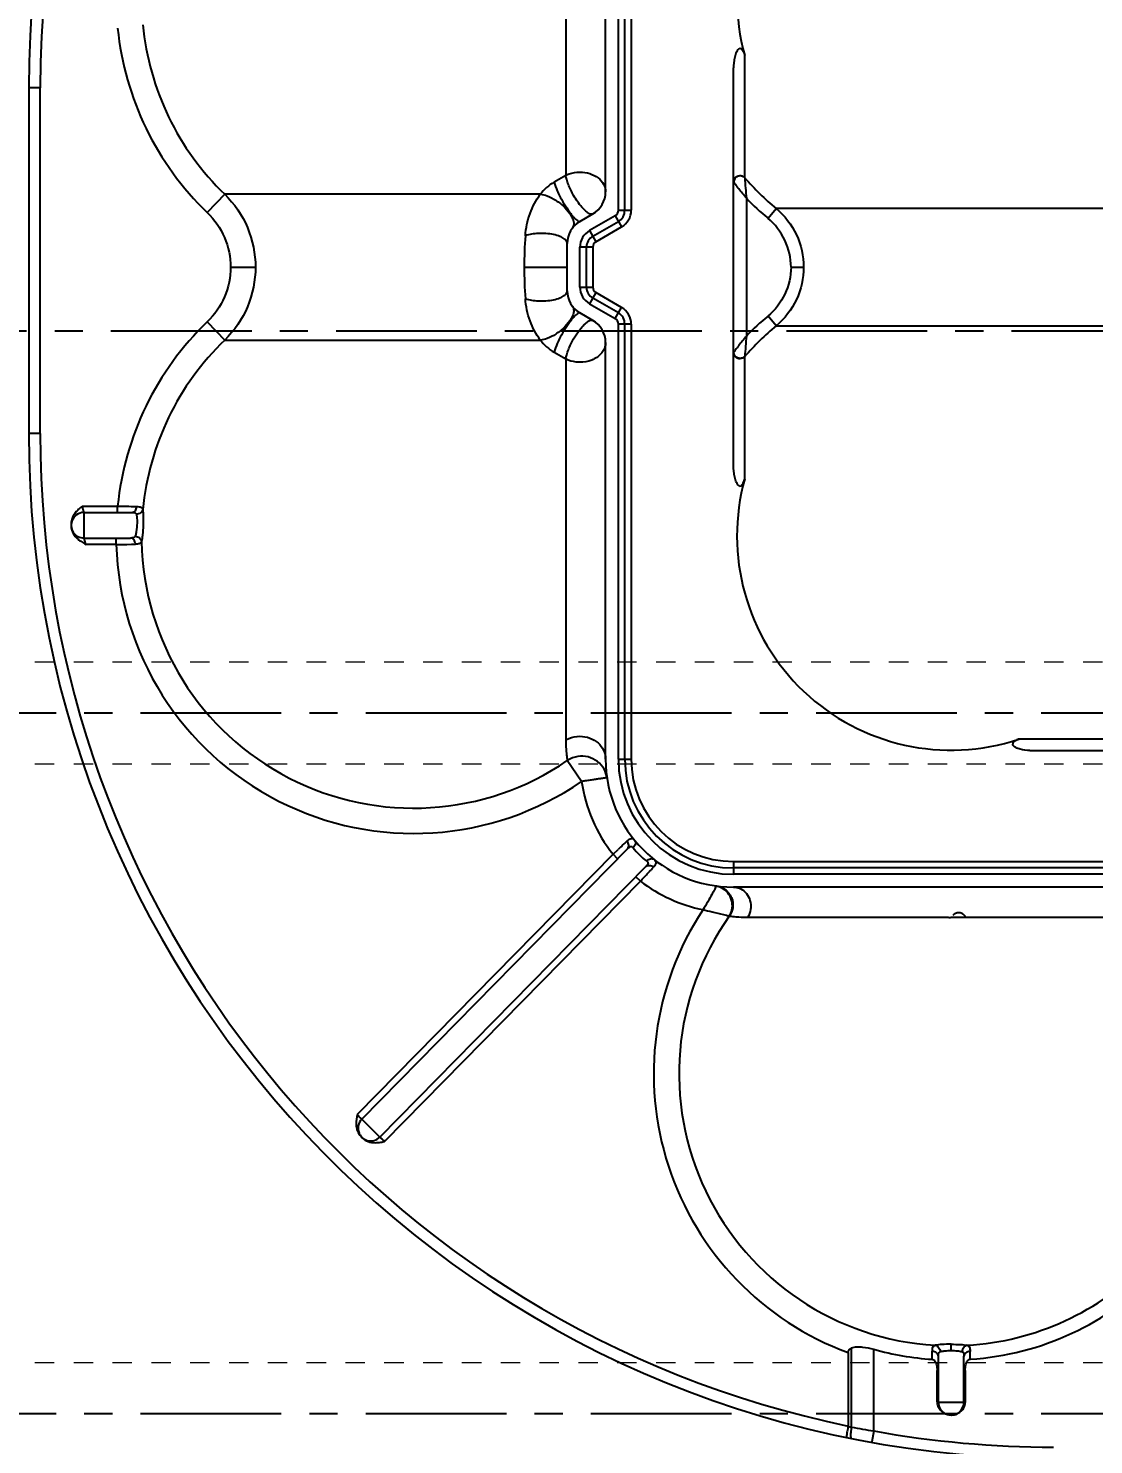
# Model space of a CAD drawing. Header units: millimetres. Extents: x 2667 to 4588, y -8940 to -2822.
# Drawn here: x 3362.9 to 3446.5, y -6329.1 to -6217.9 of the extents above; entities that cross this region are included whole.
import ezdxf

# ---------------------------------------------------------------- set-up
doc = ezdxf.new("R2010")
doc.units = ezdxf.units.MM
doc.header["$LTSCALE"] = 16.335
doc.header["$PDMODE"] = 3
doc.header["$PDSIZE"] = 8
doc.linetypes.add('CENTER', pattern=[0.6, 0.375, -0.075, 0.075, -0.075])
doc.linetypes.add('HIDDEN', pattern=[0.2, 0.1, -0.1])
doc.layers.get('0').update_dxf_attribs({"linetype": 'CONTINUOUS'})
doc.layers.get('Defpoints').update_dxf_attribs({"linetype": 'CONTINUOUS'})
doc.layers.add('cool', color=153, linetype='HIDDEN', lineweight=9)
doc.layers.add('dim', color=82, linetype='CONTINUOUS', lineweight=9)
doc.layers.add('DEFAULT_2', color=8, linetype='HIDDEN')
doc.styles.get("Standard").update_dxf_attribs({"font": 'txt', "width": 0.85})
doc.dimstyles.new('mold', dxfattribs={"dimtxt": 10, "dimasz": 5, "dimexe": 0, "dimexo": 0, "dimgap": 0, "dimtad": 1, "dimzin": 1, "dimdsep": 46, "dimtxsty": 'Standard', "dimcen": 0, "dimclrd": 4, "dimclre": 4, "dimclrt": 6, "dimazin": 0, "dimtfac": 1, "dimtofl": 0, "dimtmove": 0, "dimatfit": 3, "dimfxl": 0, "dimarcsym": 0})

# ---------------------------------------------------------------- blocks, each defined once
blk = doc.blocks.new('02')
at = {"color": 1, "linetype": 'CENTER', "ltscale": 1.803734}
blk.add_line((2807.47, 2890.51), (3167.47, 2890.51), dxfattribs=at)
at = {"layer": 'cool', "ltscale": 0.932966}
for p, q in [((2818.68, 2894.51), (3156.26, 2894.51)), ((2818.68, 2886.51), (3156.26, 2886.51))]:
    blk.add_line(p, q, dxfattribs=at)
blk = doc.blocks.new('*D399')
at = {"layer": 'Defpoints', "color": 0}
for p in [(3314.63, -6241.68), (3328.99, -6241.68), (3498.67, -6241.68)]:
    blk.add_point(p, dxfattribs=at)
at = {"layer": 'dim', "color": 4, "lineweight": -2}
blk.add_line((3328.99, -6241.68), (3301.88, -6241.68), dxfattribs=at)
at = {"layer": 'dim', "color": 6, "insert": (3308.25, -6238.68), "char_height": 6, "attachment_point": 5}
blk.add_mtext('0.00', dxfattribs=at)
blk = doc.blocks.new('*D401')
at = {"layer": 'Defpoints', "color": 0}
for p in [(3314.63, -6211.68), (3335.19, -6211.68), (3498.67, -6241.68)]:
    blk.add_point(p, dxfattribs=at)
at = {"layer": 'dim', "color": 4, "lineweight": -2}
blk.add_line((3335.19, -6211.68), (3296.78, -6211.68), dxfattribs=at)
at = {"layer": 'dim', "color": 6, "insert": (3305.7, -6208.68), "char_height": 6, "attachment_point": 5}
blk.add_mtext('30.00', dxfattribs=at)
blk = doc.blocks.new('*D402')
at = {"layer": 'Defpoints', "color": 0}
for p in [(3314.63, -6159.68), (3323.29, -6159.68), (3498.67, -6241.68)]:
    blk.add_point(p, dxfattribs=at)
at = {"layer": 'dim', "color": 4, "lineweight": -2}
blk.add_line((3323.29, -6159.68), (3295.93, -6159.68), dxfattribs=at)
at = {"layer": 'dim', "color": 6, "insert": (3305.28, -6156.68), "char_height": 6, "attachment_point": 5}
blk.add_mtext('82.00', dxfattribs=at)
blk = doc.blocks.new('*D403')
at = {"layer": 'Defpoints', "color": 0}
for p in [(3314.63, -6121.68), (3339.87, -6121.68), (3498.67, -6241.68)]:
    blk.add_point(p, dxfattribs=at)
at = {"layer": 'dim', "color": 4, "lineweight": -2}
blk.add_line((3339.87, -6121.68), (3293.38, -6121.68), dxfattribs=at)
at = {"layer": 'dim', "color": 6, "insert": (3304, -6118.68), "char_height": 6, "attachment_point": 5}
blk.add_mtext('120.00', dxfattribs=at)
blk = doc.blocks.new('*D404')
at = {"layer": 'Defpoints', "color": 0}
for p in [(3498.67, -6241.68), (3314.63, -6271.68), (3336.92, -6271.68)]:
    blk.add_point(p, dxfattribs=at)
at = {"layer": 'dim', "color": 4, "lineweight": -2}
blk.add_line((3336.92, -6271.68), (3296.78, -6271.68), dxfattribs=at)
at = {"layer": 'dim', "color": 6, "insert": (3305.7, -6268.68), "char_height": 6, "attachment_point": 5}
blk.add_mtext('30.00', dxfattribs=at)
blk = doc.blocks.new('*D405')
at = {"layer": 'Defpoints', "color": 0}
for p in [(3498.67, -6241.68), (3314.63, -6326.68), (3321.98, -6326.68)]:
    blk.add_point(p, dxfattribs=at)
at = {"layer": 'dim', "color": 4, "lineweight": -2}
blk.add_line((3321.98, -6326.68), (3295.93, -6326.68), dxfattribs=at)
at = {"layer": 'dim', "color": 6, "insert": (3305.28, -6323.68), "char_height": 6, "attachment_point": 5}
blk.add_mtext('85.00', dxfattribs=at)
blk = doc.blocks.new('*D406')
at = {"layer": 'Defpoints', "color": 0}
for p in [(3498.67, -6241.68), (3314.63, -6361.68), (3339.87, -6361.68)]:
    blk.add_point(p, dxfattribs=at)
at = {"layer": 'dim', "color": 4, "lineweight": -2}
blk.add_line((3339.87, -6361.68), (3293.38, -6361.68), dxfattribs=at)
at = {"layer": 'dim', "color": 6, "insert": (3304, -6358.68), "char_height": 6, "attachment_point": 5}
blk.add_mtext('120.00', dxfattribs=at)
blk = doc.blocks.new('*D400')
at = {"layer": 'Defpoints', "color": 0}
for p in [(3498.67, -6241.68), (3348.67, -6370.48), (3348.67, -6398.08)]:
    blk.add_point(p, dxfattribs=at)
at = {"layer": 'dim', "color": 4, "lineweight": -2}
blk.add_line((3348.67, -6370.48), (3348.67, -6419.33), dxfattribs=at)
at = {"layer": 'dim', "color": 6, "insert": (3345.67, -6408.71), "char_height": 6, "attachment_point": 5, "rotation": 90}
blk.add_mtext('150.00', dxfattribs=at)
blk = doc.blocks.new('*D407')
at = {"layer": 'Defpoints', "color": 0}
for p in [(3348.67, -6089.31), (3348.67, -6112.88), (3498.67, -6241.68)]:
    blk.add_point(p, dxfattribs=at)
at = {"layer": 'dim', "color": 4, "lineweight": -2}
blk.add_line((3348.67, -6112.88), (3348.67, -6068.06), dxfattribs=at)
at = {"layer": 'dim', "color": 6, "insert": (3345.67, -6078.68), "char_height": 6, "attachment_point": 5, "rotation": 90}
blk.add_mtext('150.00', dxfattribs=at)

msp = doc.modelspace()

# ---------------------------------------------------------------- linework, layer by layer
at = {"color": 7, "linetype": 'Continuous'}
for p, q in [((3408.216, -6230.761), (3408.216, -6198.055)), ((3409.221, -6232.212), (3409.221, -6198.055)), ((3409.723, -6232.212), (3409.723, -6198.055)), ((3410.226, -6198.055), (3410.226, -6232.212)), ((3405.094, -6199.546), (3405.094, -6229.468)), ((3419.145, -6229.652), (3419.145, -6220.065)), ((3418.266, -6252.324), (3418.266, -6221.031)), ((3362.921, -6222.607), (3362.921, -6249.742)), ((3363.821, -6222.607), (3362.921, -6222.607)), ((3363.821, -6249.742), (3363.821, -6222.607)), ((3405.094, -6229.468), (3404.174, -6229.999)), ((3378.311, -6230.954), (3376.931, -6232.385)), ((3403.089, -6230.954), (3378.311, -6230.954)), ((3419.271, -6231.271), (3419.271, -6242.084)), ((3406.206, -6233.082), (3407.211, -6232.502)), ((3408.97, -6232.647), (3406.96, -6233.807)), ((3408.97, -6232.647), (3409.472, -6233.517)), ((3409.221, -6232.212), (3410.226, -6232.212)), ((3420.969, -6232.84), (3421.608, -6232.073)), ((3449.093, -6232.073), (3421.608, -6232.073)), ((3407.211, -6234.243), (3409.221, -6233.082)), ((3407.462, -6234.678), (3409.472, -6233.517)), ((3405.201, -6238.532), (3405.201, -6234.823)), ((3406.96, -6233.807), (3407.462, -6234.678)), ((3406.206, -6238.242), (3406.206, -6235.113)), ((3407.211, -6235.113), (3406.206, -6235.113)), ((3406.708, -6238.242), (3406.708, -6235.113)), ((3407.211, -6235.113), (3407.211, -6238.242)), ((3378.773, -6236.677), (3380.726, -6236.677)), ((3401.825, -6236.677), (3405.201, -6236.677)), ((3422.78, -6236.677), (3423.766, -6236.677)), ((3406.206, -6238.242), (3407.211, -6238.242)), ((3407.462, -6238.677), (3406.96, -6239.547)), ((3409.221, -6240.273), (3407.211, -6239.112)), ((3409.472, -6239.837), (3407.462, -6238.677)), ((3407.211, -6240.853), (3406.206, -6240.273)), ((3406.96, -6239.547), (3408.97, -6240.708)), ((3408.97, -6240.708), (3409.472, -6239.837)), ((3376.931, -6240.97), (3378.311, -6242.401)), ((3409.221, -6275.299), (3409.221, -6241.143)), ((3410.226, -6241.143), (3409.221, -6241.143)), ((3409.723, -6275.299), (3409.723, -6241.143)), ((3410.226, -6241.143), (3410.226, -6275.299)), ((3421.608, -6241.282), (3420.969, -6240.515)), ((3421.608, -6241.282), (3449.093, -6241.282)), ((3378.311, -6242.401), (3403.089, -6242.401)), ((3408.216, -6275.299), (3408.216, -6242.593)), ((3404.174, -6243.355), (3405.094, -6243.886)), ((3419.145, -6253.29), (3419.145, -6243.703)), ((3405.094, -6243.886), (3405.094, -6273.809)), ((3363.821, -6249.742), (3362.921, -6249.742)), ((3367.135, -6255.43), (3369.905, -6255.43)), ((3367.262, -6255.932), (3367.262, -6257.942)), ((3367.262, -6255.932), (3371.035, -6255.932)), ((3369.905, -6255.932), (3369.905, -6255.43)), ((3370.977, -6255.458), (3371.054, -6255.46)), ((3371.054, -6255.46), (3371.408, -6255.469)), ((3366.261, -6257.069), (3366.267, -6257.12)), ((3367.262, -6257.942), (3370.921, -6257.942)), ((3369.796, -6258.445), (3369.796, -6257.942)), ((3369.796, -6258.445), (3367.42, -6258.445)), ((3369.796, -6258.445), (3369.997, -6258.443)), ((3369.997, -6258.443), (3370.157, -6258.442)), ((3370.157, -6258.442), (3370.235, -6258.442)), ((3370.235, -6258.442), (3370.629, -6258.439)), ((3370.629, -6258.439), (3370.987, -6258.436)), ((3370.987, -6258.436), (3371.295, -6258.434)), ((3449.708, -6273.742), (3440.65, -6273.742)), ((3441.521, -6274.616), (3471.391, -6274.616)), ((3406.334, -6277.053), (3405.211, -6275.413)), ((3409.221, -6275.299), (3410.226, -6275.299)), ((3389.066, -6303.568), (3409.955, -6282.319)), ((3408.802, -6282.775), (3409.206, -6282.39)), ((3408.803, -6282.775), (3388.718, -6303.205)), ((3390.5, -6304.977), (3411.388, -6283.729)), ((3409.161, -6283.128), (3408.802, -6282.775)), ((3418.266, -6283.339), (3418.266, -6284.344)), ((3418.266, -6283.339), (3451.988, -6283.339)), ((3390.868, -6305.318), (3410.952, -6284.889)), ((3410.952, -6284.889), (3410.594, -6284.537)), ((3451.988, -6283.842), (3418.266, -6283.842)), ((3451.988, -6284.344), (3418.266, -6284.344)), ((3450.537, -6285.349), (3418.266, -6285.349)), ((3419.38, -6287.714), (3434.659, -6287.714)), ((3436.482, -6287.714), (3449.547, -6287.714)), ((3389.066, -6303.568), (3390.5, -6304.977)), ((3427.529, -6327.747), (3427.529, -6321.533)), ((3435.351, -6321.734), (3435.351, -6321.24)), ((3427.257, -6321.899), (3427.257, -6327.659)), ((3429.266, -6328.048), (3429.266, -6321.633)), ((3433.858, -6322.423), (3433.864, -6322.087)), ((3433.864, -6322.087), (3433.869, -6321.798)), ((3434.346, -6325.786), (3434.346, -6322.172)), ((3436.356, -6325.786), (3436.356, -6322.171)), ((3436.838, -6322.087), (3436.833, -6321.798)), ((3436.844, -6322.423), (3436.838, -6322.087)), ((3434.245, -6325.752), (3434.245, -6323.298)), ((3434.346, -6323.298), (3434.245, -6323.298)), ((3436.457, -6323.298), (3436.457, -6325.819)), ((3434.346, -6325.786), (3436.356, -6325.786)), ((3429.266, -6328.048), (3429.112, -6328.901))]:
    msp.add_line(p, q, dxfattribs=at)
at = {"color": 1, "linetype": 'CENTER', "ltscale": 1.803734}
msp.add_line((3298.666, -6241.677), (3698.666, -6241.677), dxfattribs=at)
at = {"color": 7, "linetype": 'Continuous'}
for centre, radius, start, end in [((3442.386, -6222.607), 79.465, 90, 180), ((3442.386, -6222.607), 78.565, 90, 180), ((3435.351, -6215.572), 16.817, 71.63202, 195.49515), ((3393.141, -6215.572), 23.354, 185.78134, 226.0457), ((3393.141, -6215.572), 21.367, 185.6034, 226.04569), ((3406.017, -6233.189), 3.683, 120.01916, 142.64998), ((3435.351, -6215.572), 21.474, 221.01556, 230.20991), ((3477.672, -6226.006), 58.639, 183.57754, 185.15152), ((3406.206, -6230.761), 2.01, 300, 0), ((3435.351, -6215.572), 22.472, 224.31238, 230.20814), ((3408.718, -6232.212), 0.502, 299.99956, 0.0011), ((3408.718, -6232.212), 1.005, 300.00007, 0), ((3408.718, -6232.212), 1.508, 300, 360), ((3407.211, -6234.823), 2.01, 120, 179.99879), ((3434.81, -6236.659), 32.985, 175.73244, 180.03133), ((3407.713, -6235.113), 1.508, 120, 180), ((3407.713, -6235.113), 1.005, 120, 179.99995), ((3407.713, -6235.113), 0.502, 119.99956, 180.00074), ((3434.887, -6236.692), 33.062, 179.97372, 184.2625), ((3407.211, -6238.532), 2.01, 180.00103, 240), ((3407.713, -6238.242), 1.508, 180, 240), ((3407.713, -6238.242), 1.005, 180, 240), ((3407.713, -6238.242), 0.502, 180.00065, 240), ((3408.718, -6241.143), 1.005, 0, 60), ((3408.718, -6241.143), 1.508, 0, 60), ((3393.141, -6257.782), 23.354, 133.9543, 174.21867), ((3406.206, -6242.593), 2.01, 0, 60), ((3408.718, -6241.143), 0.502, 360, 60), ((3435.351, -6257.782), 21.474, 129.79009, 138.98443), ((3435.351, -6257.782), 22.472, 129.79187, 135.68762), ((3393.141, -6257.782), 21.367, 133.95431, 174.39661), ((3406.012, -6240.171), 3.676, 217.32843, 240.00242), ((3477.961, -6247.371), 58.928, 174.85224, 176.41848), ((3443.391, -6249.742), 80.47, 180, 269.08696), ((3443.391, -6249.742), 79.57, 180, 258.3011), ((3435.351, -6257.782), 16.817, 164.50485, 288.36798), ((3367.262, -6256.937), 1.005, 89.99992, 160.70525), ((3443.391, -6249.742), 77.473, 185.33478, 185.42627), ((3367.587, -6256.956), 1.331, 187.07312, 197.13728), ((3367.262, -6256.937), 1.005, 213.338, 270), ((3393.141, -6257.782), 21.367, 181.16543, 304.39661), ((3393.141, -6257.782), 23.354, 181.62545, 304.3966), ((3406.343, -6277.11), 2.04, 98.38916, 123.7103), ((3418.266, -6275.299), 10.05, 180, 270), ((3418.266, -6275.299), 9.045, 180, 270), ((3418.266, -6275.299), 8.543, 180, 270), ((3418.266, -6275.299), 8.04, 180, 270), ((3418.266, -6275.299), 12.06, 188.35989, 218.3072), ((3562.15, -6443.06), 221.826, 133.45573, 133.58877), ((3490.374, -6367.233), 117.415, 133.2695, 133.48033), ((3414.185, -6279.453), 4.73, 216.35394, 225.46587), ((3414.172, -6279.463), 4.713, 225.49452, 234.63986), ((3418.266, -6275.299), 12.06, 232.66927, 258.52049), ((3435.351, -6299.992), 23.354, 146.54673, 249.72121), ((3435.351, -6299.992), 21.367, 144.61994, 266.61821), ((3389.783, -6304.272), 1.005, 135.48853, 202.63984), ((3443.391, -6249.742), 77.473, 225.42393, 225.55313), ((3389.783, -6304.272), 1.005, 254.17993, 315.48853), ((3435.351, -6299.992), 21.367, 273.38187, 316.04569), ((3435.351, -6299.992), 22.48, 273.808, 316.04569), ((3435.351, -6299.992), 22.48, 254.29468, 266.19159), ((3435.351, -6325.786), 1.005, 180, 208.0529), ((3435.351, -6325.786), 1.005, 312.82782, 0), ((3443.391, -6249.742), 77.473, 263.94125, 263.98773), ((3435.386, -6325.741), 1.054, 264.0439, 273.75387), ((3435.384, -6325.705), 1.09, 273.73313, 287.42583), ((3443.227, -6249.742), 79.568, 258.42157, 258.62192), ((3444.691, -6234.073), 95.233, 259.61779, 260.67818), ((3443.391, -6249.742), 79.57, 259.77475, 270.00006)]:
    msp.add_arc(centre, radius, start, end, dxfattribs=at)
for points, knots in [([(3418.768, -6219.49), (3418.7, -6219.49), (3418.578, -6219.599), (3418.455, -6219.844), (3418.351, -6220.188), (3418.282, -6220.606), (3418.266, -6220.889), (3418.266, -6221.031)], [0, 0, 0, 0, 0.1217025, 0.2470513, 0.4978839, 0.7489312, 1, 1, 1, 1]), ([(3418.768, -6219.49), (3418.827, -6219.49), (3418.935, -6219.572), (3419.052, -6219.776), (3419.113, -6219.949), (3419.145, -6220.065)], [0, 0, 0, 0, 0.2452334, 0.4967092, 1, 1, 1, 1]), ([(3405.094, -6229.468), (3405.177, -6229.426), (3405.528, -6229.274), (3405.916, -6229.209), (3406.206, -6229.209)], [0, 0, 0, 0, 0.2435863, 1, 1, 1, 1]), ([(3406.206, -6229.209), (3406.465, -6229.209), (3406.973, -6229.285), (3407.635, -6229.614), (3408.099, -6230.125), (3408.216, -6230.557), (3408.216, -6230.761)], [0, 0, 0, 0, 0.2788341, 0.5417328, 0.7802853, 1, 1, 1, 1]), ([(3404.174, -6229.999), (3404.232, -6230.238), (3404.442, -6230.764), (3404.701, -6231.264), (3404.859, -6231.538)], [0, 0, 0, 0, 0.4360713, 1, 1, 1, 1]), ([(3405.709, -6231.048), (3405.635, -6230.902), (3405.481, -6230.624), (3405.291, -6230.209), (3405.163, -6229.825), (3405.104, -6229.581), (3405.094, -6229.468)], [0, 0, 0, 0, 0.2878956, 0.5599946, 0.8013064, 1, 1, 1, 1]), ([(3418.266, -6229.979), (3418.266, -6229.864), (3418.338, -6229.669), (3418.554, -6229.521), (3418.697, -6229.484), (3418.768, -6229.484)], [0, 0, 0, 0, 0.4479117, 0.7211066, 1, 1, 1, 1]), ([(3419.148, -6229.665), (3419.083, -6229.594), (3418.901, -6229.493), (3418.594, -6229.518), (3418.346, -6229.7), (3418.275, -6229.897), (3418.272, -6229.992)], [0, 0, 0, 0, 0.2469649, 0.5000004, 0.7530359, 1, 1, 1, 1]), ([(3419.271, -6231.271), (3419.168, -6231.143), (3418.964, -6230.894), (3418.724, -6230.582), (3418.542, -6230.35), (3418.427, -6230.2), (3418.34, -6230.081), (3418.288, -6230.018), (3418.272, -6229.992)], [0, 0, 0, 0, 0.3037001, 0.5945197, 0.728078, 0.848381, 0.9443267, 1, 1, 1, 1]), ([(3418.768, -6229.484), (3418.808, -6229.484), (3418.947, -6229.501), (3419.078, -6229.577), (3419.145, -6229.652)], [0, 0, 0, 0, 0.2824623, 1, 1, 1, 1]), ([(3378.311, -6230.954), (3379.065, -6231.692), (3380.296, -6233.486), (3380.725, -6235.621), (3380.726, -6236.677)], [0, 0, 0, 0, 0.4998652, 1, 1, 1, 1]), ([(3401.917, -6234.205), (3401.96, -6233.613), (3402.204, -6232.459), (3402.753, -6231.414), (3403.089, -6230.954)], [0, 0, 0, 0, 0.5102254, 1, 1, 1, 1]), ([(3403.089, -6230.954), (3403.271, -6230.97), (3403.7, -6231.084), (3404.36, -6231.426), (3405.014, -6231.948), (3405.384, -6232.402), (3405.518, -6232.642)], [0, 0, 0, 0, 0.1796457, 0.4316773, 0.7287039, 1, 1, 1, 1]), ([(3404.859, -6231.538), (3404.988, -6231.761), (3405.186, -6232.077), (3405.465, -6232.463), (3405.656, -6232.701), (3405.829, -6232.888), (3405.98, -6233.016), (3406.098, -6233.091), (3406.181, -6233.096), (3406.206, -6233.082)], [0, 0, 0, 0, 0.3657177, 0.5317185, 0.6782905, 0.8003836, 0.8943844, 0.9590929, 1, 1, 1, 1]), ([(3406.946, -6232.48), (3406.845, -6232.433), (3406.633, -6232.272), (3406.193, -6231.811), (3405.897, -6231.372), (3405.709, -6231.048)], [0, 0, 0, 0, 0.1756853, 0.4120279, 1, 1, 1, 1]), ([(3376.931, -6232.385), (3377.503, -6232.937), (3378.442, -6234.278), (3378.773, -6235.884), (3378.773, -6236.677)], [0, 0, 0, 0, 0.5005946, 1, 1, 1, 1]), ([(3405.518, -6232.642), (3405.546, -6232.692), (3405.634, -6232.865), (3405.697, -6233.054), (3405.711, -6233.19)], [0, 0, 0, 0, 0.2929346, 1, 1, 1, 1]), ([(3407.211, -6232.502), (3407.194, -6232.511), (3407.107, -6232.542), (3407.011, -6232.511), (3406.946, -6232.48)], [0, 0, 0, 0, 0.2076002, 1, 1, 1, 1]), ([(3421.608, -6232.073), (3422.273, -6232.63), (3423.377, -6234.051), (3423.766, -6235.809), (3423.766, -6236.677)], [0, 0, 0, 0, 0.4999782, 1, 1, 1, 1]), ([(3405.711, -6233.19), (3405.715, -6233.233), (3405.719, -6233.376), (3405.674, -6233.524), (3405.613, -6233.604)], [0, 0, 0, 0, 0.2996821, 1, 1, 1, 1]), ([(3422.78, -6236.677), (3422.773, -6235.953), (3422.446, -6234.487), (3421.519, -6233.31), (3420.968, -6232.84)], [0, 0, 0, 0, 0.4999332, 1, 1, 1, 1]), ([(3405.201, -6234.823), (3405.201, -6234.761), (3405.153, -6234.609), (3404.944, -6234.412), (3404.594, -6234.237), (3404.109, -6234.096), (3403.531, -6234.026), (3402.784, -6234.017), (3402.238, -6234.1), (3401.917, -6234.205)], [0, 0, 0, 0, 0.0518871, 0.1253289, 0.2339273, 0.3765994, 0.545087, 0.7180314, 1, 1, 1, 1]), ([(3378.773, -6236.677), (3378.773, -6237.472), (3378.441, -6239.077), (3377.503, -6240.418), (3376.931, -6240.97)], [0, 0, 0, 0, 0.4999148, 1, 1, 1, 1]), ([(3380.726, -6236.677), (3380.725, -6237.734), (3380.296, -6239.868), (3379.065, -6241.662), (3378.311, -6242.401)], [0, 0, 0, 0, 0.5001349, 1, 1, 1, 1]), ([(3422.78, -6236.677), (3422.773, -6237.401), (3422.446, -6238.867), (3421.519, -6240.045), (3420.968, -6240.515)], [0, 0, 0, 0, 0.4999328, 1, 1, 1, 1]), ([(3423.766, -6236.677), (3423.766, -6237.545), (3423.377, -6239.303), (3422.273, -6240.724), (3421.608, -6241.282)], [0, 0, 0, 0, 0.5000218, 1, 1, 1, 1]), ([(3401.917, -6239.15), (3402.238, -6239.254), (3402.784, -6239.338), (3403.531, -6239.329), (3404.109, -6239.258), (3404.594, -6239.117), (3404.944, -6238.942), (3405.153, -6238.745), (3405.201, -6238.594), (3405.201, -6238.532)], [0, 0, 0, 0, 0.2819693, 0.4549139, 0.6234014, 0.7660732, 0.8746714, 0.948113, 1, 1, 1, 1]), ([(3403.089, -6242.401), (3402.753, -6241.941), (3402.204, -6240.896), (3401.96, -6239.742), (3401.917, -6239.15)], [0, 0, 0, 0, 0.4897745, 1, 1, 1, 1]), ([(3406.206, -6240.272), (3406.181, -6240.258), (3406.098, -6240.264), (3405.98, -6240.338), (3405.829, -6240.467), (3405.656, -6240.654), (3405.465, -6240.891), (3405.186, -6241.277), (3404.988, -6241.594), (3404.859, -6241.816)], [0, 0, 0, 0, 0.0409071, 0.1056155, 0.1996163, 0.3217093, 0.4682813, 0.6342822, 1, 1, 1, 1]), ([(3405.711, -6240.164), (3405.707, -6240.205), (3405.674, -6240.397), (3405.594, -6240.578), (3405.518, -6240.713)], [0, 0, 0, 0, 0.2087284, 1, 1, 1, 1]), ([(3405.613, -6239.751), (3405.631, -6239.775), (3405.706, -6239.898), (3405.722, -6240.052), (3405.711, -6240.164)], [0, 0, 0, 0, 0.2125002, 1, 1, 1, 1]), ([(3405.518, -6240.713), (3405.384, -6240.953), (3405.014, -6241.406), (3404.36, -6241.929), (3403.7, -6242.271), (3403.271, -6242.384), (3403.089, -6242.401)], [0, 0, 0, 0, 0.2712958, 0.5683226, 0.8203544, 1, 1, 1, 1]), ([(3405.709, -6242.307), (3405.838, -6242.084), (3406.042, -6241.77), (3406.34, -6241.395), (3406.55, -6241.168), (3406.75, -6240.993), (3406.948, -6240.858), (3407.134, -6240.808), (3407.211, -6240.853)], [0, 0, 0, 0, 0.3538433, 0.5153534, 0.6589572, 0.7804184, 0.8771805, 1, 1, 1, 1]), ([(3404.859, -6241.816), (3404.701, -6242.091), (3404.442, -6242.591), (3404.232, -6243.117), (3404.174, -6243.355)], [0, 0, 0, 0, 0.5639286, 1, 1, 1, 1]), ([(3405.094, -6243.886), (3405.107, -6243.774), (3405.162, -6243.529), (3405.347, -6242.992), (3405.551, -6242.582), (3405.709, -6242.307)], [0, 0, 0, 0, 0.1988122, 0.4403316, 1, 1, 1, 1]), ([(3408.216, -6242.593), (3408.216, -6242.708), (3408.193, -6242.863), (3408.143, -6243.008), (3408.129, -6243.045)], [0, 0, 0, 0, 0.7463682, 1, 1, 1, 1]), ([(3419.271, -6242.084), (3419.168, -6242.212), (3418.966, -6242.461), (3418.722, -6242.771), (3418.544, -6243.005), (3418.428, -6243.155), (3418.339, -6243.272), (3418.287, -6243.336), (3418.272, -6243.362)], [0, 0, 0, 0, 0.3036993, 0.5942337, 0.7282705, 0.8483653, 0.9434276, 1, 1, 1, 1]), ([(3407.848, -6243.488), (3407.654, -6243.701), (3407.127, -6244.038), (3406.52, -6244.145), (3406.206, -6244.145)], [0, 0, 0, 0, 0.4788166, 1, 1, 1, 1]), ([(3408.129, -6243.045), (3408.113, -6243.084), (3408.041, -6243.244), (3407.938, -6243.39), (3407.848, -6243.488)], [0, 0, 0, 0, 0.2431354, 1, 1, 1, 1]), ([(3418.768, -6243.87), (3418.649, -6243.87), (3418.452, -6243.796), (3418.296, -6243.584), (3418.266, -6243.444), (3418.266, -6243.375)], [0, 0, 0, 0, 0.4635073, 0.7333566, 1, 1, 1, 1]), ([(3419.148, -6243.69), (3419.083, -6243.76), (3418.901, -6243.862), (3418.594, -6243.836), (3418.346, -6243.654), (3418.276, -6243.458), (3418.272, -6243.362)], [0, 0, 0, 0, 0.2469669, 0.4999617, 0.7529777, 1, 1, 1, 1]), ([(3419.145, -6243.703), (3419.098, -6243.755), (3418.981, -6243.841), (3418.839, -6243.87), (3418.768, -6243.87)], [0, 0, 0, 0, 0.4988441, 1, 1, 1, 1]), ([(3406.206, -6244.145), (3406.108, -6244.145), (3405.726, -6244.124), (3405.347, -6244.016), (3405.094, -6243.886)], [0, 0, 0, 0, 0.2561418, 1, 1, 1, 1]), ([(3418.768, -6253.864), (3418.7, -6253.864), (3418.578, -6253.755), (3418.455, -6253.511), (3418.351, -6253.167), (3418.282, -6252.749), (3418.266, -6252.465), (3418.266, -6252.324)], [0, 0, 0, 0, 0.1217033, 0.247052, 0.4978844, 0.7489315, 1, 1, 1, 1]), ([(3418.768, -6253.864), (3418.827, -6253.864), (3418.935, -6253.782), (3419.052, -6253.578), (3419.113, -6253.405), (3419.145, -6253.29)], [0, 0, 0, 0, 0.245235, 0.4967103, 1, 1, 1, 1]), ([(3366.604, -6255.935), (3366.47, -6256.099), (3366.322, -6256.353), (3366.264, -6256.632), (3366.256, -6256.703)], [0, 0, 0, 0, 0.7489364, 1, 1, 1, 1]), ([(3367.262, -6255.932), (3367.259, -6255.932), (3367.258, -6255.912), (3367.247, -6255.89), (3367.236, -6255.839), (3367.219, -6255.779), (3367.2, -6255.703), (3367.172, -6255.586), (3367.151, -6255.493), (3367.135, -6255.43)], [0, 0, 0, 0, 0.0210772, 0.0798032, 0.1738575, 0.29949, 0.451266, 0.6235087, 1, 1, 1, 1]), ([(3369.905, -6255.43), (3369.999, -6255.432), (3370.356, -6255.441), (3370.714, -6255.451), (3370.977, -6255.458)], [0, 0, 0, 0, 0.2624129, 1, 1, 1, 1]), ([(3371.035, -6255.932), (3371.085, -6255.932), (3371.184, -6255.904), (3371.299, -6255.8), (3371.38, -6255.652), (3371.404, -6255.534), (3371.408, -6255.469)], [0, 0, 0, 0, 0.2295827, 0.4533788, 0.7010176, 1, 1, 1, 1]), ([(3371.035, -6255.932), (3371.077, -6255.932), (3371.155, -6255.935), (3371.262, -6255.953), (3371.348, -6255.997), (3371.376, -6256.051), (3371.382, -6256.077)], [0, 0, 0, 0, 0.3114477, 0.5789491, 0.7974801, 1, 1, 1, 1]), ([(3371.876, -6255.696), (3371.857, -6255.798), (3371.722, -6255.999), (3371.498, -6256.073), (3371.382, -6256.077)], [0, 0, 0, 0, 0.4723415, 1, 1, 1, 1]), ([(3371.408, -6255.469), (3371.468, -6255.471), (3371.577, -6255.478), (3371.723, -6255.513), (3371.833, -6255.585), (3371.867, -6255.659), (3371.876, -6255.696)], [0, 0, 0, 0, 0.3229729, 0.5835028, 0.7950851, 1, 1, 1, 1]), ([(3371.876, -6255.696), (3371.901, -6255.874), (3371.925, -6256.296), (3371.916, -6256.958), (3371.878, -6257.543), (3371.827, -6257.961), (3371.797, -6258.14), (3371.779, -6258.217)], [0, 0, 0, 0, 0.2126954, 0.4999036, 0.7857303, 0.9062138, 1, 1, 1, 1]), ([(3371.417, -6256.356), (3371.434, -6256.619), (3371.422, -6257.011), (3371.358, -6257.49), (3371.314, -6257.708), (3371.282, -6257.797)], [0, 0, 0, 0, 0.5437478, 0.8039533, 1, 1, 1, 1]), ([(3371.382, -6256.077), (3371.386, -6256.096), (3371.404, -6256.189), (3371.412, -6256.282), (3371.417, -6256.356)], [0, 0, 0, 0, 0.2082033, 1, 1, 1, 1]), ([(3366.316, -6257.348), (3366.358, -6257.484), (3366.49, -6257.744), (3366.691, -6257.951), (3366.801, -6258.042)], [0, 0, 0, 0, 0.4996024, 1, 1, 1, 1]), ([(3367.42, -6258.445), (3367.398, -6258.383), (3367.368, -6258.291), (3367.333, -6258.174), (3367.31, -6258.098), (3367.291, -6258.036), (3367.278, -6257.992), (3367.27, -6257.967), (3367.267, -6257.953), (3367.264, -6257.948), (3367.263, -6257.942), (3367.262, -6257.942)], [0, 0, 0, 0, 0.3746185, 0.5467419, 0.6989566, 0.8253118, 0.9200957, 0.9542875, 0.9792163, 0.9945499, 1, 1, 1, 1]), ([(3371.282, -6257.797), (3371.274, -6257.824), (3371.239, -6257.877), (3371.15, -6257.921), (3371.042, -6257.94), (3370.963, -6257.942), (3370.92, -6257.942)], [0, 0, 0, 0, 0.2064215, 0.4287902, 0.6933846, 1, 1, 1, 1]), ([(3371.295, -6258.434), (3371.293, -6258.366), (3371.273, -6258.242), (3371.193, -6258.085), (3371.075, -6257.973), (3370.972, -6257.942), (3370.92, -6257.942)], [0, 0, 0, 0, 0.2993381, 0.54706, 0.7706357, 1, 1, 1, 1]), ([(3371.282, -6257.797), (3371.403, -6257.804), (3371.636, -6257.89), (3371.767, -6258.109), (3371.779, -6258.217)], [0, 0, 0, 0, 0.5276308, 1, 1, 1, 1]), ([(3371.779, -6258.217), (3371.766, -6258.254), (3371.726, -6258.326), (3371.613, -6258.397), (3371.465, -6258.428), (3371.355, -6258.434), (3371.295, -6258.434)], [0, 0, 0, 0, 0.2058703, 0.4202314, 0.6801549, 1, 1, 1, 1]), ([(3405.094, -6273.809), (3405.09, -6273.991), (3405.101, -6274.323), (3405.132, -6274.771), (3405.169, -6275.124), (3405.203, -6275.326), (3405.211, -6275.413)], [0, 0, 0, 0, 0.3401928, 0.6183595, 0.8371989, 1, 1, 1, 1]), ([(3405.094, -6273.809), (3405.169, -6273.764), (3405.514, -6273.59), (3405.907, -6273.51), (3406.206, -6273.51)], [0, 0, 0, 0, 0.2250736, 1, 1, 1, 1]), ([(3406.206, -6273.51), (3406.466, -6273.51), (3406.984, -6273.6), (3407.651, -6273.99), (3408.106, -6274.583), (3408.216, -6275.065), (3408.216, -6275.299)], [0, 0, 0, 0, 0.2633147, 0.5190499, 0.7636769, 1, 1, 1, 1]), ([(3440.65, -6273.742), (3440.551, -6273.775), (3440.368, -6273.845), (3440.182, -6274.012), (3440.182, -6274.113)], [0, 0, 0, 0, 0.5091347, 1, 1, 1, 1]), ([(3441.521, -6274.616), (3441.269, -6274.616), (3440.953, -6274.58), (3440.589, -6274.466), (3440.371, -6274.374), (3440.182, -6274.234), (3440.182, -6274.113)], [0, 0, 0, 0, 0.5047729, 0.6312689, 0.7577253, 1, 1, 1, 1]), ([(3408.323, -6276.761), (3408.288, -6276.528), (3408.124, -6276.043), (3407.604, -6275.44), (3406.861, -6275.08), (3406.307, -6275.053), (3406.046, -6275.092)], [0, 0, 0, 0, 0.2267053, 0.4808878, 0.7459313, 1, 1, 1, 1]), ([(3408.323, -6276.761), (3408.322, -6276.76), (3408.318, -6276.762), (3408.312, -6276.761), (3408.299, -6276.764), (3408.274, -6276.767), (3408.231, -6276.774), (3408.165, -6276.784), (3408.082, -6276.796), (3407.982, -6276.811), (3407.866, -6276.828), (3407.684, -6276.855), (3407.425, -6276.892), (3407.085, -6276.941), (3406.717, -6276.996), (3406.463, -6277.034), (3406.334, -6277.053)], [0, 0, 0, 0, 0.0012161, 0.0048487, 0.010875, 0.019272, 0.0430864, 0.0761084, 0.1180918, 0.1685556, 0.226964, 0.2927814, 0.4441955, 0.6171768, 0.8052693, 1, 1, 1, 1]), ([(3409.894, -6281.739), (3409.947, -6281.685), (3410.047, -6281.599), (3410.192, -6281.529), (3410.299, -6281.529), (3410.4, -6281.569), (3410.46, -6281.63), (3410.497, -6281.675)], [0, 0, 0, 0, 0.3158325, 0.552879, 0.653159, 0.7554942, 1, 1, 1, 1]), ([(3409.955, -6282.319), (3410.021, -6282.253), (3410.063, -6282.082), (3409.996, -6281.882), (3409.932, -6281.783), (3409.894, -6281.739)], [0, 0, 0, 0, 0.446455, 0.7208744, 1, 1, 1, 1]), ([(3409.955, -6282.319), (3409.981, -6282.293), (3410.04, -6282.237), (3410.137, -6282.165), (3410.225, -6282.155), (3410.26, -6282.165)], [0, 0, 0, 0, 0.3079618, 0.6935426, 1, 1, 1, 1]), ([(3410.26, -6282.165), (3410.271, -6282.168), (3410.317, -6282.188), (3410.353, -6282.225), (3410.376, -6282.257)], [0, 0, 0, 0, 0.2250797, 1, 1, 1, 1]), ([(3410.497, -6281.675), (3410.558, -6281.749), (3410.583, -6281.928), (3410.494, -6282.123), (3410.419, -6282.216), (3410.376, -6282.257)], [0, 0, 0, 0, 0.4473209, 0.7220374, 1, 1, 1, 1]), ([(3411.523, -6283.561), (3411.515, -6283.575), (3411.477, -6283.636), (3411.428, -6283.689), (3411.389, -6283.728)], [0, 0, 0, 0, 0.2218049, 1, 1, 1, 1]), ([(3411.389, -6283.728), (3411.421, -6283.696), (3411.507, -6283.644), (3411.663, -6283.632), (3411.825, -6283.678), (3411.924, -6283.741), (3411.97, -6283.78)], [0, 0, 0, 0, 0.216688, 0.4534877, 0.7171411, 1, 1, 1, 1]), ([(3411.444, -6283.307), (3411.487, -6283.259), (3411.579, -6283.181), (3411.735, -6283.116), (3411.889, -6283.105), (3411.985, -6283.145), (3412.023, -6283.176)], [0, 0, 0, 0, 0.2989869, 0.546627, 0.770424, 1, 1, 1, 1]), ([(3411.444, -6283.307), (3411.456, -6283.315), (3411.498, -6283.344), (3411.533, -6283.386), (3411.544, -6283.421)], [0, 0, 0, 0, 0.2848667, 1, 1, 1, 1]), ([(3411.544, -6283.421), (3411.547, -6283.431), (3411.556, -6283.479), (3411.54, -6283.528), (3411.523, -6283.561)], [0, 0, 0, 0, 0.235045, 1, 1, 1, 1]), ([(3411.679, -6284.098), (3411.706, -6284.07), (3411.803, -6283.963), (3411.899, -6283.857), (3411.97, -6283.78)], [0, 0, 0, 0, 0.2716003, 1, 1, 1, 1]), ([(3412.023, -6283.176), (3412.069, -6283.212), (3412.131, -6283.271), (3412.173, -6283.371), (3412.175, -6283.478), (3412.107, -6283.624), (3412.023, -6283.726), (3411.97, -6283.78)], [0, 0, 0, 0, 0.244041, 0.3467707, 0.4471874, 0.6841587, 1, 1, 1, 1]), ([(3410.952, -6284.889), (3411.048, -6284.786), (3411.174, -6284.649), (3411.3, -6284.512), (3411.331, -6284.478)], [0, 0, 0, 0, 0.7540338, 1, 1, 1, 1]), ([(3411.331, -6284.478), (3411.361, -6284.445), (3411.478, -6284.319), (3411.594, -6284.192), (3411.679, -6284.098)], [0, 0, 0, 0, 0.2611382, 1, 1, 1, 1]), ([(3416.915, -6285.281), (3416.898, -6285.308), (3416.859, -6285.383), (3416.784, -6285.522), (3416.68, -6285.711), (3416.496, -6286.041), (3416.228, -6286.519), (3415.995, -6286.914), (3415.866, -6287.118)], [0, 0, 0, 0, 0.0445751, 0.1201339, 0.2237138, 0.3507751, 0.6566639, 1, 1, 1, 1]), ([(3416.915, -6285.281), (3416.916, -6285.278), (3416.92, -6285.271), (3416.926, -6285.26), (3416.931, -6285.26)], [0, 0, 0, 0, 0.3958835, 1, 1, 1, 1]), ([(3417.469, -6285.5), (3417.425, -6285.47), (3417.252, -6285.37), (3417.059, -6285.306), (3416.915, -6285.281)], [0, 0, 0, 0, 0.2673129, 1, 1, 1, 1]), ([(3416.931, -6285.26), (3417.17, -6285.292), (3417.539, -6285.439), (3417.909, -6285.806), (3418.19, -6286.279), (3418.268, -6286.947), (3418.077, -6287.429), (3417.945, -6287.618)], [0, 0, 0, 0, 0.2370137, 0.3708029, 0.5082682, 0.773132, 1, 1, 1, 1]), ([(3417.93, -6287.621), (3418.027, -6287.474), (3418.178, -6287.116), (3418.182, -6286.617), (3418.068, -6286.213), (3417.868, -6285.841), (3417.641, -6285.612), (3417.469, -6285.5)], [0, 0, 0, 0, 0.2206478, 0.4744122, 0.6086439, 0.74313, 1, 1, 1, 1]), ([(3418.266, -6285.349), (3418.419, -6285.349), (3418.757, -6285.415), (3419.216, -6285.724), (3419.543, -6286.236), (3419.62, -6286.65), (3419.62, -6286.857)], [0, 0, 0, 0, 0.2061457, 0.4497433, 0.7225942, 1, 1, 1, 1]), ([(3415.866, -6287.118), (3416.103, -6287.17), (3416.636, -6287.302), (3417.325, -6287.467), (3417.776, -6287.583), (3417.93, -6287.621)], [0, 0, 0, 0, 0.3426938, 0.7757688, 1, 1, 1, 1]), ([(3419.62, -6286.857), (3419.62, -6286.939), (3419.597, -6287.238), (3419.494, -6287.53), (3419.38, -6287.714)], [0, 0, 0, 0, 0.2758353, 1, 1, 1, 1]), ([(3417.945, -6287.618), (3418.025, -6287.63), (3418.273, -6287.66), (3418.75, -6287.704), (3419.15, -6287.712), (3419.38, -6287.714)], [0, 0, 0, 0, 0.1676611, 0.5201656, 1, 1, 1, 1]), ([(3434.659, -6287.714), (3434.717, -6287.714), (3434.832, -6287.717), (3434.975, -6287.709), (3435.092, -6287.709), (3435.205, -6287.725), (3435.299, -6287.738), (3435.351, -6287.714)], [0, 0, 0, 0, 0.2500184, 0.4975345, 0.6230797, 0.7537144, 1, 1, 1, 1]), ([(3435.966, -6287.371), (3435.92, -6287.372), (3435.829, -6287.378), (3435.643, -6287.402), (3435.552, -6287.517), (3435.483, -6287.575)], [0, 0, 0, 0, 0.2552535, 0.506802, 1, 1, 1, 1]), ([(3436.482, -6287.714), (3436.447, -6287.615), (3436.346, -6287.468), (3436.136, -6287.394), (3436.024, -6287.373), (3435.966, -6287.371)], [0, 0, 0, 0, 0.4769941, 0.7370883, 1, 1, 1, 1]), ([(3389.066, -6303.568), (3389.068, -6303.57), (3389.049, -6303.549), (3389.038, -6303.541), (3389.001, -6303.502), (3388.94, -6303.441), (3388.841, -6303.338), (3388.761, -6303.252), (3388.718, -6303.205)], [0, 0, 0, 0, 0.0194218, 0.07629, 0.1684891, 0.2927999, 0.617844, 1, 1, 1, 1]), ([(3390.868, -6305.318), (3390.82, -6305.276), (3390.751, -6305.214), (3390.664, -6305.134), (3390.609, -6305.082), (3390.564, -6305.04), (3390.534, -6305.01), (3390.516, -6304.993), (3390.508, -6304.984), (3390.502, -6304.981), (3390.5, -6304.976), (3390.5, -6304.977)], [0, 0, 0, 0, 0.3821226, 0.5556121, 0.7071407, 0.831468, 0.9236782, 0.9566718, 0.9805664, 0.9950974, 1, 1, 1, 1]), ([(3427.257, -6321.899), (3427.257, -6321.819), (3427.317, -6321.655), (3427.458, -6321.568), (3427.529, -6321.533)], [0, 0, 0, 0, 0.5013652, 1, 1, 1, 1]), ([(3427.529, -6321.533), (3427.661, -6321.47), (3427.96, -6321.425), (3428.546, -6321.457), (3428.981, -6321.553), (3429.266, -6321.633)], [0, 0, 0, 0, 0.2478039, 0.4977738, 1, 1, 1, 1]), ([(3433.869, -6321.798), (3433.869, -6321.737), (3433.876, -6321.628), (3433.909, -6321.481), (3433.98, -6321.37), (3434.053, -6321.332), (3434.09, -6321.322)], [0, 0, 0, 0, 0.3213657, 0.5817297, 0.7947216, 1, 1, 1, 1]), ([(3435.351, -6321.24), (3435.109, -6321.24), (3434.688, -6321.252), (3434.267, -6321.288), (3434.09, -6321.322)], [0, 0, 0, 0, 0.5732543, 1, 1, 1, 1]), ([(3434.09, -6321.322), (3434.196, -6321.337), (3434.405, -6321.471), (3434.485, -6321.699), (3434.491, -6321.818)], [0, 0, 0, 0, 0.4723665, 1, 1, 1, 1]), ([(3435.351, -6321.24), (3435.592, -6321.241), (3436.014, -6321.25), (3436.434, -6321.29), (3436.611, -6321.322)], [0, 0, 0, 0, 0.5734156, 1, 1, 1, 1]), ([(3436.611, -6321.322), (3436.505, -6321.337), (3436.295, -6321.472), (3436.217, -6321.7), (3436.211, -6321.818)], [0, 0, 0, 0, 0.4773905, 1, 1, 1, 1]), ([(3436.611, -6321.322), (3436.648, -6321.333), (3436.721, -6321.37), (3436.793, -6321.481), (3436.826, -6321.628), (3436.832, -6321.737), (3436.833, -6321.798)], [0, 0, 0, 0, 0.2049283, 0.4182923, 0.6785383, 1, 1, 1, 1]), ([(3433.858, -6322.423), (3433.922, -6322.427), (3434.047, -6322.5), (3434.145, -6322.672), (3434.204, -6322.859), (3434.225, -6322.989), (3434.232, -6323.054)], [0, 0, 0, 0, 0.2491586, 0.4993204, 0.7496391, 1, 1, 1, 1]), ([(3434.346, -6322.172), (3434.346, -6322.124), (3434.318, -6322.023), (3434.209, -6321.902), (3434.052, -6321.822), (3433.931, -6321.8), (3433.869, -6321.798)], [0, 0, 0, 0, 0.2161159, 0.4531749, 0.7174864, 1, 1, 1, 1]), ([(3434.346, -6322.172), (3434.346, -6322.127), (3434.349, -6322.045), (3434.369, -6321.936), (3434.414, -6321.853), (3434.465, -6321.825), (3434.491, -6321.818)], [0, 0, 0, 0, 0.3291391, 0.5949922, 0.8057139, 1, 1, 1, 1]), ([(3434.491, -6321.818), (3434.507, -6321.813), (3434.581, -6321.794), (3434.657, -6321.781), (3434.716, -6321.773)], [0, 0, 0, 0, 0.2144853, 1, 1, 1, 1]), ([(3434.716, -6321.773), (3434.763, -6321.766), (3434.974, -6321.742), (3435.186, -6321.734), (3435.351, -6321.734)], [0, 0, 0, 0, 0.2240488, 1, 1, 1, 1]), ([(3435.351, -6321.734), (3435.516, -6321.734), (3435.804, -6321.748), (3436.092, -6321.783), (3436.211, -6321.818)], [0, 0, 0, 0, 0.5724338, 1, 1, 1, 1]), ([(3436.211, -6321.818), (3436.238, -6321.824), (3436.291, -6321.856), (3436.335, -6321.943), (3436.353, -6322.051), (3436.356, -6322.129), (3436.356, -6322.172)], [0, 0, 0, 0, 0.2043186, 0.4250728, 0.6906654, 1, 1, 1, 1]), ([(3436.833, -6321.798), (3436.771, -6321.8), (3436.65, -6321.822), (3436.493, -6321.902), (3436.384, -6322.023), (3436.356, -6322.124), (3436.356, -6322.172)], [0, 0, 0, 0, 0.2825343, 0.5468449, 0.783886, 1, 1, 1, 1]), ([(3436.509, -6322.833), (3436.533, -6322.739), (3436.578, -6322.614), (3436.663, -6322.514), (3436.688, -6322.493)], [0, 0, 0, 0, 0.7484381, 1, 1, 1, 1]), ([(3436.457, -6323.298), (3436.443, -6323.298), (3436.418, -6323.298), (3436.384, -6323.296), (3436.37, -6323.301), (3436.356, -6323.296), (3436.356, -6323.298)], [0, 0, 0, 0, 0.4280482, 0.7433403, 0.935365, 1, 1, 1, 1]), ([(3434.346, -6325.786), (3434.346, -6325.784), (3434.332, -6325.783), (3434.317, -6325.774), (3434.283, -6325.765), (3434.259, -6325.756), (3434.245, -6325.752)], [0, 0, 0, 0, 0.0685243, 0.2625702, 0.5771595, 1, 1, 1, 1]), ([(3436.457, -6325.819), (3436.443, -6325.815), (3436.418, -6325.807), (3436.384, -6325.798), (3436.369, -6325.79), (3436.356, -6325.789), (3436.356, -6325.786)], [0, 0, 0, 0, 0.4219768, 0.7359805, 0.9301427, 1, 1, 1, 1]), ([(3434.312, -6326.09), (3434.336, -6326.151), (3434.455, -6326.385), (3434.658, -6326.575), (3434.832, -6326.666)], [0, 0, 0, 0, 0.2520062, 1, 1, 1, 1]), ([(3435.71, -6326.745), (3435.777, -6326.723), (3436.036, -6326.613), (3436.254, -6326.404), (3436.353, -6326.219)], [0, 0, 0, 0, 0.2523961, 1, 1, 1, 1]), ([(3427.257, -6327.659), (3427.257, -6327.803), (3427.182, -6328.048), (3427.146, -6328.298), (3427.141, -6328.407)], [0, 0, 0, 0, 0.5686695, 1, 1, 1, 1]), ([(3427.529, -6327.747), (3427.502, -6327.885), (3427.465, -6328.13), (3427.448, -6328.378), (3427.456, -6328.484)], [0, 0, 0, 0, 0.5704107, 1, 1, 1, 1]), ([(3427.141, -6328.407), (3427.14, -6328.443), (3427.139, -6328.491), (3427.142, -6328.539), (3427.149, -6328.556), (3427.154, -6328.557)], [0, 0, 0, 0, 0.7137838, 0.9071461, 1, 1, 1, 1]), ([(3427.456, -6328.484), (3427.458, -6328.519), (3427.462, -6328.568), (3427.49, -6328.626), (3427.508, -6328.629)], [0, 0, 0, 0, 0.663626, 1, 1, 1, 1])]:
    msp.add_open_spline(points, degree=3, knots=knots, dxfattribs=at)
for points in [[(3366.842, -6255.684), (3366.758, -6255.763), (3366.677, -6255.846), (3366.604, -6255.935)], [(3367.135, -6255.43), (3367.036, -6255.512), (3366.937, -6255.596), (3366.842, -6255.684)], [(3366.256, -6256.703), (3366.248, -6256.783), (3366.25, -6256.865), (3366.257, -6256.945)], [(3366.801, -6258.042), (3366.89, -6258.117), (3366.985, -6258.185), (3367.083, -6258.247)], [(3367.083, -6258.247), (3367.193, -6258.317), (3367.306, -6258.381), (3367.42, -6258.445)], [(3435.358, -6287.715), (3435.733, -6287.715), (3436.107, -6287.714), (3436.482, -6287.714)], [(3388.718, -6303.205), (3388.674, -6303.445), (3388.633, -6303.688), (3388.636, -6303.932)], [(3388.636, -6303.932), (3388.638, -6304.128), (3388.67, -6304.329), (3388.743, -6304.511)], [(3388.743, -6304.511), (3388.804, -6304.665), (3388.898, -6304.811), (3389.016, -6304.928)], [(3389.141, -6305.05), (3389.259, -6305.167), (3389.407, -6305.258), (3389.563, -6305.317)], [(3389.563, -6305.317), (3389.746, -6305.386), (3389.947, -6305.415), (3390.144, -6305.413)], [(3390.144, -6305.413), (3390.287, -6305.412), (3390.429, -6305.397), (3390.57, -6305.374)], [(3390.57, -6305.374), (3390.67, -6305.358), (3390.769, -6305.338), (3390.868, -6305.318)], [(3436.688, -6322.493), (3436.731, -6322.456), (3436.787, -6322.426), (3436.844, -6322.423)], [(3434.232, -6323.054), (3434.241, -6323.135), (3434.245, -6323.216), (3434.245, -6323.298)], [(3436.457, -6323.298), (3436.457, -6323.142), (3436.47, -6322.984), (3436.509, -6322.833)], [(3434.245, -6325.752), (3434.244, -6325.867), (3434.27, -6325.983), (3434.312, -6326.09)], [(3436.353, -6326.219), (3436.417, -6326.097), (3436.457, -6325.957), (3436.457, -6325.819)], [(3434.832, -6326.666), (3434.95, -6326.728), (3435.081, -6326.768), (3435.214, -6326.782)]]:
    msp.add_open_spline(points, degree=3, dxfattribs=at)
at = {"layer": 'DEFAULT_2', "color": 8, "linetype": 'HIDDEN'}
for p, q in [((3366.262, -6257.032), (3366.27, -6257.119)), ((3429.112, -6328.901), (3429.106, -6328.934))]:
    msp.add_line(p, q, dxfattribs=at)
for centre, start, end in [((3367.262, -6256.937), 160.70525, 213.338), ((3389.783, -6304.272), 202.63984, 254.17993), ((3435.351, -6325.786), 208.0529, 312.82782)]:
    msp.add_arc(centre, 1.005, start, end, dxfattribs=at)

# ---------------------------------------------------------------- block references
for p in [(511.201, -9162.184), (511.201, -9217.184)]:
    msp.add_blockref('02', p)

# ---------------------------------------------------------------- dimensions: what is measured, and where the dimension line sits
at = {"layer": 'dim'}
for feature_location, offset, dtype, origin, picture, middle in [((3348.666, -6112.877), (0, 23.571), 1, (3498.666, -6241.677), '*D407', (3345.666, -6078.681)), ((3339.866, -6121.677), (-25.239, 0), 0, (3498.666, -6241.677), '*D403', (3304.002, -6118.677)), ((3323.29, -6159.677), (-8.664, 0), 0, (3498.666, -6241.677), '*D402', (3305.277, -6156.677)), ((3335.19, -6211.677), (-20.563, 0), 0, (3498.666, -6241.677), '*D401', (3305.702, -6208.677)), ((3328.986477469, -6241.677282886), (-14.359809205, 0), 0, (3498.665789355, -6241.677282886), '*D399', (3308.251668264, -6238.677282886)), ((3339.866, -6361.677), (-25.239, 0), 0, (3498.666, -6241.677), '*D406', (3304.002, -6358.677)), ((3321.984, -6326.677), (-7.358, 0), 0, (3498.666, -6241.677), '*D405', (3305.277, -6323.677)), ((3336.92, -6271.677), (-22.293, 0), 0, (3498.666, -6241.677), '*D404', (3305.702, -6268.677)), ((3348.666, -6370.477), (0, -27.607), 1, (3498.666, -6241.677), '*D400', (3345.666, -6408.71))]:
    dim = msp.add_ordinate_dim(feature_location=feature_location, offset=offset, dtype=dtype, origin=origin, dimstyle='mold', override={"dimtxt": 6, "dimasz": 2}, dxfattribs=at)
    dim.commit()
    dim.dimension.update_dxf_attribs({"geometry": picture, "text_midpoint": middle})

doc.saveas('drawing.dxf')
